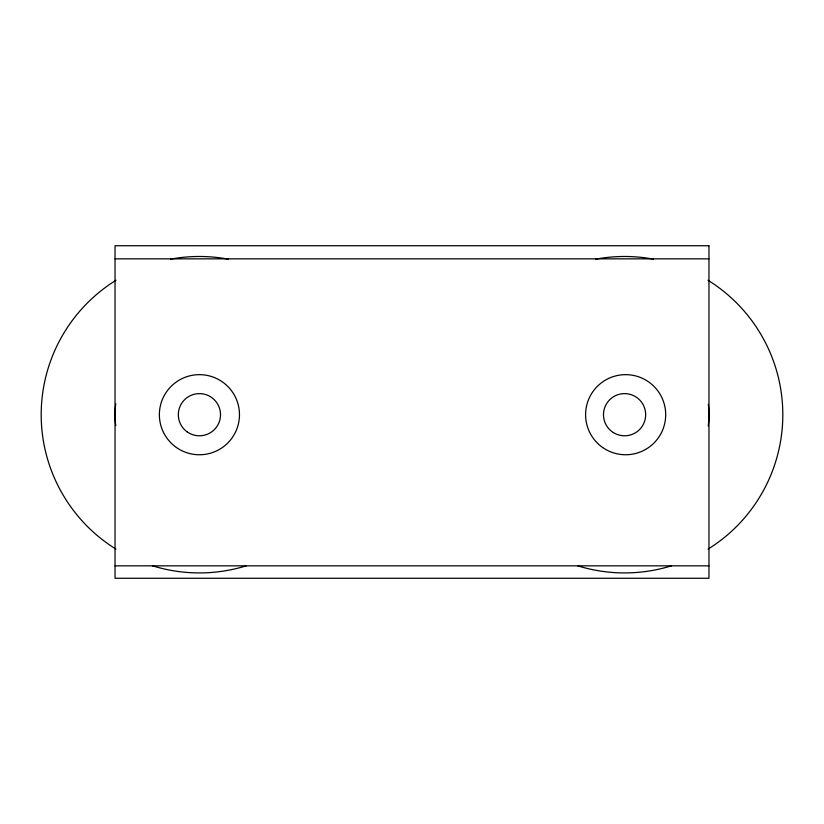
<?xml version="1.0" encoding="UTF-8"?>
<svg xmlns="http://www.w3.org/2000/svg" width="824" height="824" viewBox="0 0 824 824"><rect width="100%" height="100%" fill="white"/><g stroke="black" fill="none" stroke-linecap="round" stroke-linejoin="round"><path stroke-width="1.24" d="M115.041 258.849L708.959 258.849M115.041 565.841L708.959 565.841M708.331 404.357A84.388 84.388 0 0 1 708.218 425.936M115.751 425.627A84.388 84.388 0 0 1 115.751 403.781M246.386 565.789A158.218 158.218 0 0 1 152.45 565.789M115.978 549.134A158.218 158.218 0 0 1 115.978 280.273M170.63 259.127A158.218 158.218 0 0 1 228.207 259.127M708.022 280.273A158.218 158.218 0 0 1 708.022 549.134M671.55 565.789A158.218 158.218 0 0 1 577.614 565.789M595.793 259.127A158.218 158.218 0 0 1 653.37 259.127M708.959 245.727L115.041 245.727L115.041 578.273L708.959 578.273L708.959 245.727M613.344 432.559A21.094 21.094 0 0 0 645.656 415.512A21.094 21.094 0 0 0 614.735 396.045A21.094 21.094 0 0 0 613.344 432.559M187.275 431.951A21.094 21.094 0 0 0 220.43 416.604A21.094 21.094 0 0 0 190.56 395.561A21.094 21.094 0 0 0 187.275 431.951M176.429 447.504A40.057 40.057 0 0 0 239.321 418.221A40.057 40.057 0 0 0 182.516 378.391A40.057 40.057 0 0 0 176.429 447.504M602.653 447.504A40.057 40.057 0 0 0 665.545 418.221A40.057 40.057 0 0 0 608.74 378.391A40.057 40.057 0 0 0 602.653 447.504"/></g></svg>
